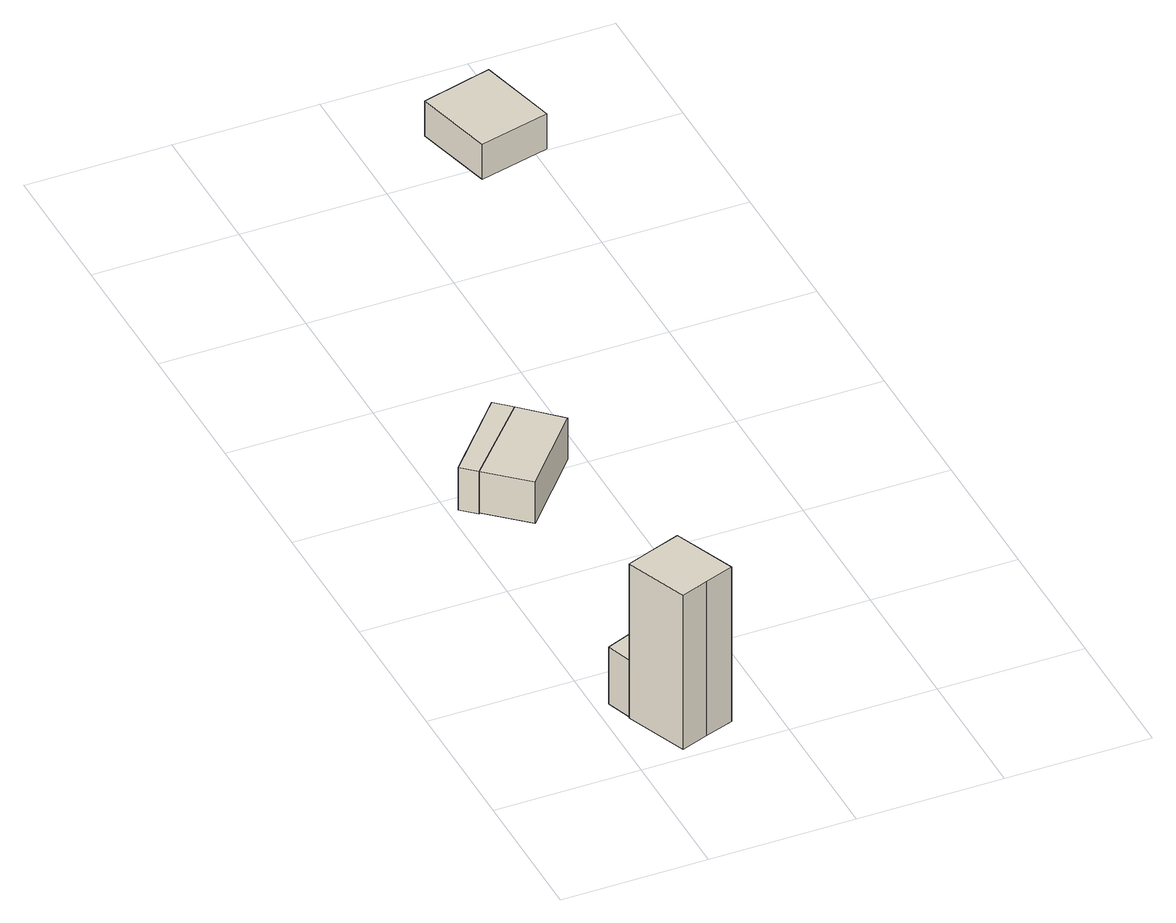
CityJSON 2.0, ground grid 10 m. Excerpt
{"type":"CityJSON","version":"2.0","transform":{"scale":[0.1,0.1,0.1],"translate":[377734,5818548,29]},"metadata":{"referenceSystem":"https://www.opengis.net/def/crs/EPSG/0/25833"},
"CityObjects":{
"building1":{"type":"Building","attributes":{"Gemeindeschluessel":"11000005","BezugspunktDach":"2200","function":"51009_1610","measuredHeight":4.43,"storeysAboveGround":0},"address":[{"country":"Germany","locality":"Berlin"}],"geometry":[{"type":"Solid","lod":"1","boundaries":[[[[0,1,2,3]],[[4,5,6,7]],[[4,7,3,2]],[[5,4,2,1]],[[6,5,1,0]],[[7,6,0,3]]]]}]},
"building2":{"type":"Building","attributes":{"Gemeindeschluessel":"11000005","BezugspunktDach":"2200","function":"31001_1312","measuredHeight":12.91,"storeysAboveGround":1},"address":[{"country":"Germany","locality":"Berlin","thoroughfareNumber":"105 (2)","thoroughfareName":"Am Pichelssee"}],"geometry":[{"type":"Solid","lod":"1","boundaries":[[[[8,9,10,11,12,13]],[[14,15,16,17,18,19]],[[14,19,13,12]],[[15,14,12,11]],[[16,15,11,10]],[[17,16,10,9]],[[18,17,9,8]],[[19,18,8,13]]]]}]},
"building3":{"type":"Building","attributes":{"Gemeindeschluessel":"11000005","BezugspunktDach":"2200","function":"51009_1610","measuredHeight":3.26,"storeysAboveGround":0},"address":[{"country":"Germany","locality":"Berlin"}],"geometry":[{"type":"Solid","lod":"1","boundaries":[[[[20,21,22,23]],[[24,25,26,27]],[[24,27,23,22]],[[25,24,22,21]],[[26,25,21,20]],[[27,26,20,23]]]]}]},
"building4":{"type":"Building","attributes":{"Gemeindeschluessel":"11000005","BezugspunktDach":"2200","function":"31001_1312","measuredHeight":3.14,"storeysAboveGround":1},"address":[{"country":"Germany","locality":"Berlin","thoroughfareNumber":"105","thoroughfareName":"Am Pichelssee"}],"geometry":[{"type":"Solid","lod":"1","boundaries":[[[[28,29,21,20]],[[30,31,32,33]],[[30,33,20,21]],[[31,30,21,29]],[[32,31,29,28]],[[33,32,28,20]]]]}]},
"building5":{"type":"Building","attributes":{"Gemeindeschluessel":"11000005","BezugspunktDach":"2200","function":"31001_1312","measuredHeight":2.76,"storeysAboveGround":1},"address":[{"country":"Germany","locality":"Berlin","thoroughfareNumber":"105 (1)","thoroughfareName":"Am Pichelssee"}],"geometry":[{"type":"Solid","lod":"1","boundaries":[[[[34,35,36,37]],[[38,39,40,41]],[[38,41,37,36]],[[39,38,36,35]],[[40,39,35,34]],[[41,40,34,37]]]]}]}
},
"vertices":[
[14,49,55],[53,63,55],[46,81,55],[8,66,55],[46,81,11],[53,63,11],[14,49,11],[8,66,11],
[31,6,129],[50,13,129],[70,20,129],[53,63,129],[33,56,129],[14,49,129],[33,56,10],[53,63,10],[70,20,10],[50,13,10],[31,6,10],[14,49,10],
[17,279,41],[64,330,41],[53,340,41],[7,288,41],[53,340,8],[64,330,8],[17,279,8],[7,288,8],
[44,255,41],[89,306,41],[64,330,9],[89,306,9],[44,255,9],[17,279,9],
[157,583,40],[206,595,40],[192,651,40],[143,638,40],[192,651,13],[206,595,13],[157,583,13],[143,638,13]
]}
